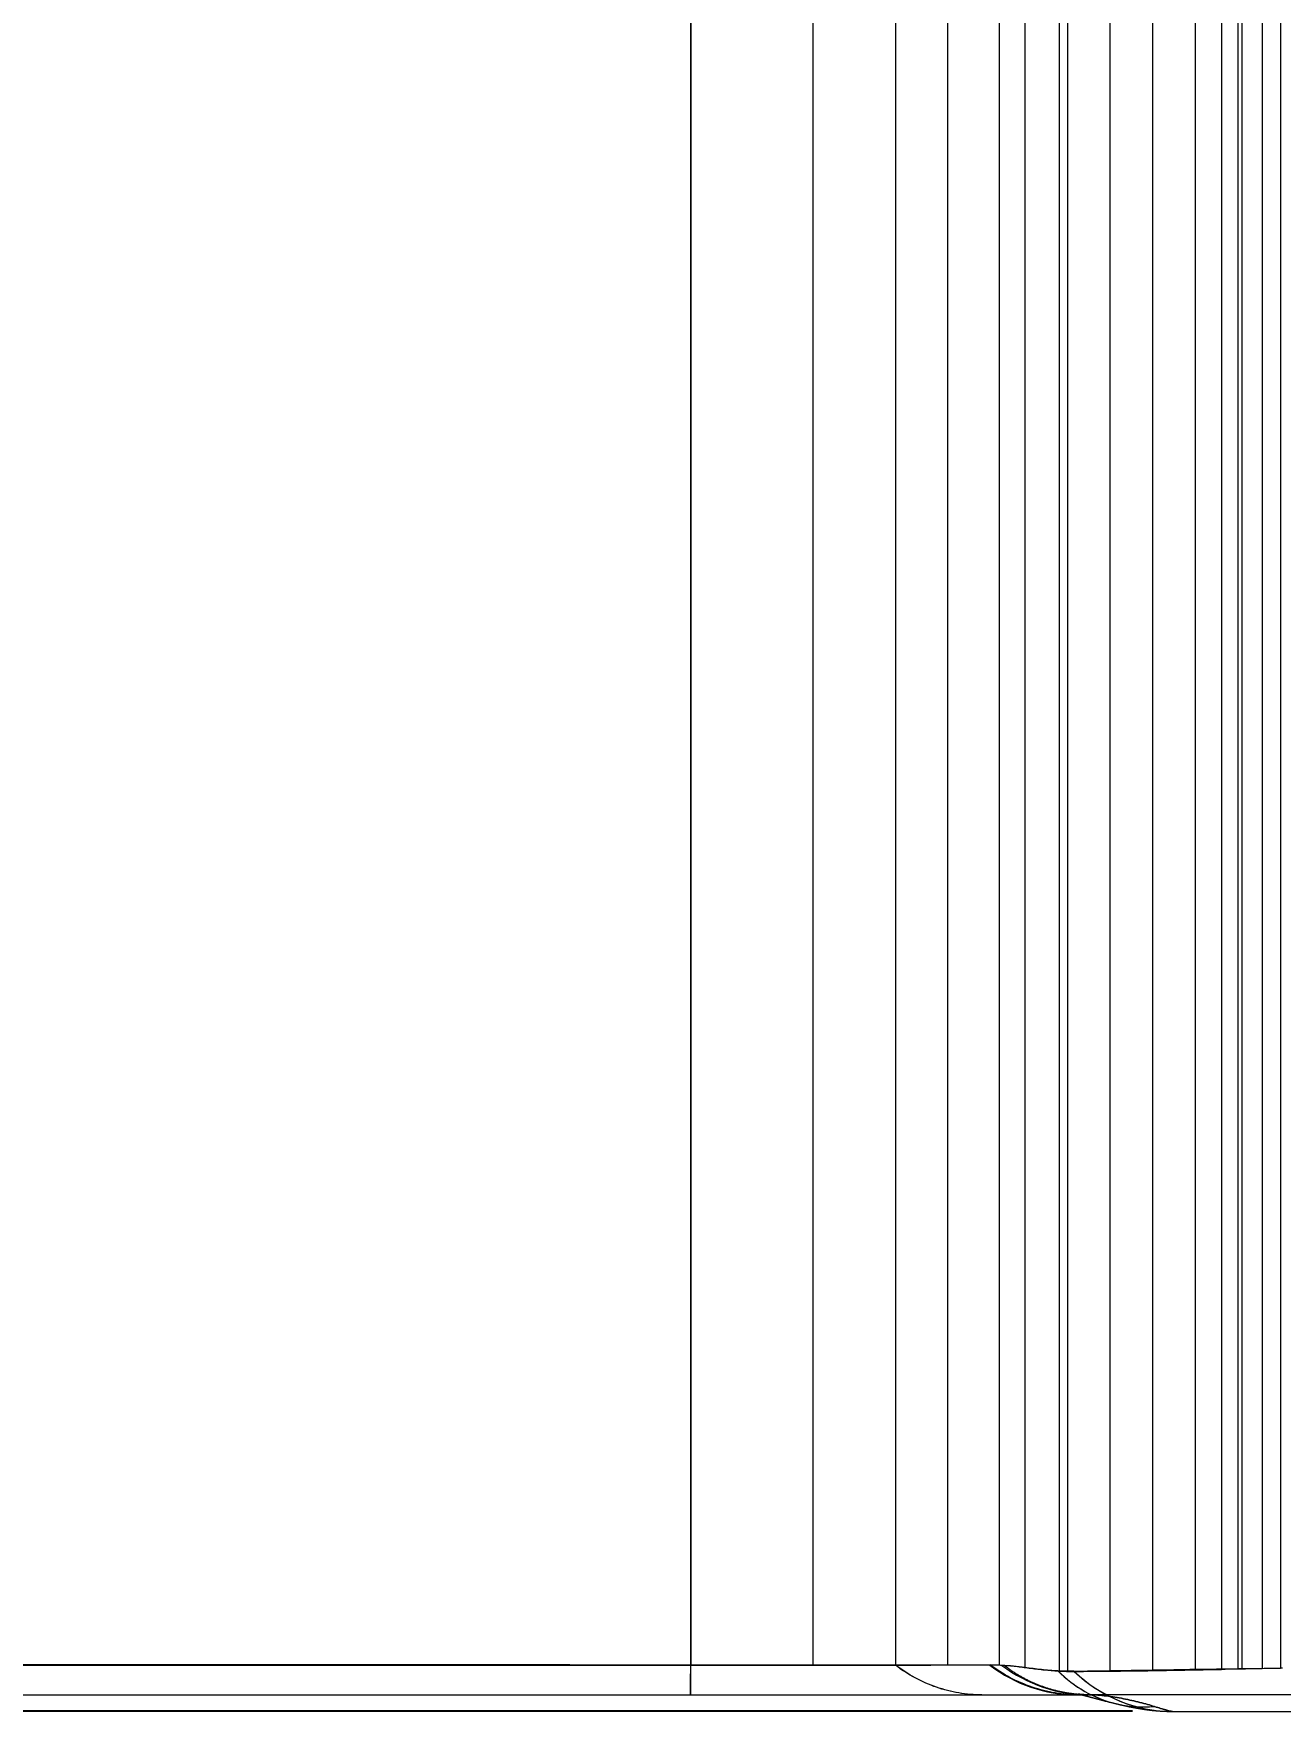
# Model space of a CAD drawing. Header units: millimetres. Extents: x 107797 to 108294, y 9317 to 9593.
# Drawn here: x 107951.25 to 107966.4, y 9347.01 to 9367.41 of the extents above; entities that cross this region are included whole.
import ezdxf

# ---------------------------------------------------------------- set-up
doc = ezdxf.new("R2010")
doc.units = ezdxf.units.MM
doc.linetypes.add('DASHED', pattern=[0])
doc.layers.add('DIM', color=4, linetype='Continuous')
doc.layers.add('PUNCH', color=2, linetype='Continuous')
doc.styles.get("Standard").update_dxf_attribs({"font": 'txt.shx', "width": 0.85, "bigfont": 'ctxt.shx'})
doc.dimstyles.new('T-2-WX', dxfattribs={"dimtxt": 2, "dimasz": 2, "dimexe": 0.5, "dimexo": 0.5, "dimgap": 0.5, "dimtad": 1, "dimtxsty": 'Standard', "dimblk": 'OPEN30', "dimcen": 0, "dimazin": 3, "dimtfac": 1, "dimtmove": 0, "dimatfit": 3, "dimldrblk": 'OPEN30', "dimlwd": -1, "dimlwe": -1})

# ---------------------------------------------------------------- blocks, each defined once
blk = doc.blocks.new('*D7579')
at = {"layer": 'Defpoints', "color": 0}
for p in [(107922.809, 9428.615), (107933.23, 9428.615), (107965.101, 9347.017)]:
    blk.add_point(p, dxfattribs=at)
at = {"layer": 'DIM', "color": 0}
for p, q in [((107932.73, 9428.615), (107922.309, 9428.615)), ((107922.809, 9349.017), (107922.809, 9426.615)), ((107964.601, 9347.017), (107922.309, 9347.017))]:
    blk.add_line(p, q, dxfattribs=at)
at = {"layer": 'DIM', "color": 0, "insert": (107921.118, 9387.816), "char_height": 2, "attachment_point": 5, "rotation": 90}
blk.add_mtext('81,6', dxfattribs=at)
blk = doc.blocks.new('_Open30')

msp = doc.modelspace()

# ---------------------------------------------------------------- linework, layer by layer
at = {"layer": 'PUNCH', "color": 155, "linetype": 'DASHED', "lineweight": 13}
for p, q in [((107959.232, 9428.615), (107959.232, 9347.576)), ((107960.719, 9428.615), (107960.719, 9347.576)), ((107961.722, 9428.615), (107961.722, 9347.576)), ((107962.355, 9428.615), (107962.355, 9347.575)), ((107962.984, 9428.615), (107962.984, 9347.574))]:
    msp.add_line(p, q, dxfattribs=at)
at = {"layer": 'PUNCH', "color": 155, "linetype": 'Continuous', "lineweight": 13}
for p, q in [((107959.233, 9428.615), (107959.233, 9347.576)), ((107960.718, 9428.615), (107960.718, 9347.574)), ((107961.723, 9428.615), (107961.723, 9347.575)), ((107963.71, 9428.615), (107963.71, 9347.504)), ((107965.683, 9428.615), (107965.683, 9347.523))]:
    msp.add_line(p, q, dxfattribs=at)
at = {"layer": 'PUNCH', "color": 11, "linetype": 'DASHED', "lineweight": 13}
for p, q in [((107963.295, 9428.615), (107963.295, 9347.546)), ((107963.812, 9428.615), (107963.812, 9347.502)), ((107964.329, 9428.615), (107964.329, 9347.509)), ((107964.846, 9428.615), (107964.846, 9347.518)), ((107965.364, 9428.615), (107965.364, 9347.526)), ((107965.882, 9428.615), (107965.882, 9347.533)), ((107966.401, 9428.615), (107966.401, 9347.54)), ((107963.984, 9347.215), (107964.075, 9347.215)), ((107972.346, 9347.215), (107964.075, 9347.215)), ((107964.075, 9347.215), (107964.078, 9347.215)), ((107964.397, 9347.108), (107964.399, 9347.108))]:
    msp.add_line(p, q, dxfattribs=at)
at = {"layer": 'PUNCH', "color": 11, "linetype": 'Continuous', "lineweight": 13}
for p, q in [((107965.93, 9428.615), (107965.93, 9347.528)), ((107966.178, 9428.615), (107966.178, 9347.533)), ((107959.233, 9347.215), (107962.768, 9347.215)), ((107962.77, 9347.215), (107963.949, 9347.215)), ((107963.949, 9347.215), (107963.984, 9347.215)), ((107964.398, 9347.108), (107964.399, 9347.108)), ((107965.081, 9347.013), (107965.089, 9347.013)), ((107965.082, 9347.013), (107965.089, 9347.013)), ((107965.089, 9347.013), (107965.089, 9347.013)), ((107965.089, 9347.013), (107968.163, 9347.013))]:
    msp.add_line(p, q, dxfattribs=at)
at = {"layer": 'PUNCH', "color": 155, "linetype": 'DASHED', "lineweight": 13}
for centre, major_axis, ratio, start_param, end_param in [((107963.918, 9349.215), (0, 2), 0.914375, 2.531468, 3.141593), ((107964.074, 9349.215), (0, 2), 0.92707, 2.534064, 3.135841), ((107964.87, 9349.052), (0.472, 1.944), 0.8493, 2.66715, 3.140713), ((107965.089, 9349.013), (0, 2), 0.914375, 2.427145, 3.137161), ((107964.87, 9349.052), (0.472, 1.944), 0.8493, 3.141713, 3.419959), ((107964.871, 9349.052), (-0.472, -1.944), 0.84931, 6.282987, 6.561523)]:
    msp.add_ellipse(centre, major_axis=major_axis, ratio=ratio, start_param=start_param, end_param=end_param, dxfattribs=at)
at = {"layer": 'PUNCH', "color": 11, "linetype": 'DASHED', "lineweight": 13}
for centre, major_axis, ratio, start_param, end_param in [((107889.574, 9349.016), (-113.289, 0.002), 0.017679, 2.297524, 2.303652), ((107882.217, 9349.018), (-124.238, 0.003), 0.016139, 2.304004, 2.30963), ((107869.972, 9349), (142.9, 0.009), 0.013899, 5.448174, 5.453085), ((107892.07, 9349.048), (-108.899, 0.023), 0.018699, 2.290978, 2.296344), ((107892.125, 9349.034), (-109.078, 0.014), 0.018539, 2.294219, 2.300561), ((107964.074, 9349.215), (0, 2), 0.92707, 3.135841, 3.141594)]:
    msp.add_ellipse(centre, major_axis=major_axis, ratio=ratio, start_param=start_param, end_param=end_param, dxfattribs=at)
at = {"layer": 'PUNCH', "color": 155, "linetype": 'Continuous', "lineweight": 13}
for centre, major_axis, ratio, start_param, end_param in [((107964.871, 9349.052), (-0.472, -1.944), 0.84931, 5.809802, 6.282787), ((107965.089, 9349.013), (0, -2), 0.914375, 5.571096, 6.279336)]:
    msp.add_ellipse(centre, major_axis=major_axis, ratio=ratio, start_param=start_param, end_param=end_param, dxfattribs=at)
at = {"layer": 'PUNCH', "color": 11, "linetype": 'Continuous', "lineweight": 13}
for points, knots in [([(107935.88, 9347.577), (107936.823, 9347.577), (107937.766, 9347.577), (107942.48, 9347.577), (107946.251, 9347.577), (107953.093, 9347.577), (107956.163, 9347.577), (107959.233, 9347.577)], [0, 0, 0, 0, 0.121116, 0.121116, 0.60558, 0.60558, 1, 1, 1, 1]), ([(107959.233, 9347.575), (107959.365, 9347.575), (107959.495, 9347.575), (107959.689, 9347.575), (107959.753, 9347.575), (107959.849, 9347.575), (107959.881, 9347.575), (107959.945, 9347.575), (107959.977, 9347.575), (107960.134, 9347.575), (107960.379, 9347.574), (107960.608, 9347.574), (107960.718, 9347.574)], [0, 0, 0, 0, 0.25, 0.25, 0.375, 0.375, 0.4375, 0.4375, 0.5, 0.5, 0.75, 1, 1, 1, 1]), ([(107960.718, 9347.574), (107960.829, 9347.574), (107960.933, 9347.574), (107961.081, 9347.574), (107961.128, 9347.574), (107961.197, 9347.574), (107961.22, 9347.574), (107961.264, 9347.574), (107961.286, 9347.574), (107961.392, 9347.574), (107961.547, 9347.574), (107961.67, 9347.574), (107961.723, 9347.574)], [0, 0, 0, 0, 0.25, 0.25, 0.375, 0.375, 0.4375, 0.4375, 0.5, 0.5, 0.75, 1, 1, 1, 1]), ([(107964.075, 9347.215), (107964.061, 9347.215), (107964.034, 9347.215), (107963.993, 9347.217), (107963.952, 9347.22), (107963.911, 9347.223), (107963.87, 9347.228), (107963.83, 9347.233), (107963.789, 9347.24), (107963.749, 9347.248), (107963.709, 9347.256), (107963.669, 9347.266), (107963.629, 9347.276), (107963.589, 9347.288), (107963.55, 9347.301), (107963.511, 9347.314), (107963.472, 9347.329), (107963.44, 9347.342), (107963.415, 9347.352), (107963.396, 9347.361), (107963.377, 9347.369), (107963.358, 9347.378), (107963.34, 9347.387), (107963.321, 9347.396), (107963.303, 9347.406), (107963.284, 9347.416), (107963.266, 9347.426), (107963.248, 9347.436), (107963.23, 9347.446), (107963.212, 9347.457), (107963.194, 9347.468), (107963.177, 9347.479), (107963.159, 9347.49), (107963.141, 9347.502), (107963.124, 9347.513), (107963.107, 9347.525), (107963.09, 9347.537), (107963.073, 9347.55), (107963.056, 9347.562), (107963.045, 9347.571), (107963.039, 9347.575)], [0, 0, 0, 0, 0.037059, 0.074119, 0.111181, 0.148244, 0.185308, 0.222373, 0.259439, 0.296507, 0.333575, 0.370645, 0.407717, 0.444789, 0.481862, 0.518937, 0.556013, 0.59309, 0.611583, 0.630076, 0.648569, 0.667063, 0.685557, 0.704051, 0.722546, 0.741041, 0.759536, 0.778031, 0.796527, 0.815023, 0.833519, 0.852016, 0.870513, 0.88901, 0.907508, 0.926005, 0.944504, 0.963002, 0.981501, 1, 1, 1, 1]), ([(107963.039, 9347.575), (107963.094, 9347.571), (107963.149, 9347.566), (107963.259, 9347.552), (107963.314, 9347.545), (107963.424, 9347.531), (107963.479, 9347.524), (107963.588, 9347.512), (107963.643, 9347.507), (107963.698, 9347.504)], [0, 0, 0, 0, 0.25, 0.25, 0.5, 0.5, 0.75, 0.75, 1, 1, 1, 1]), ([(107965.93, 9347.528), (107965.91, 9347.528), (107965.889, 9347.527), (107965.837, 9347.526), (107965.806, 9347.526), (107965.745, 9347.525), (107965.714, 9347.524), (107965.683, 9347.523)], [0, 0, 0, 0, 0.25, 0.25, 0.625, 0.625, 1, 1, 1, 1]), ([(107966.178, 9347.533), (107966.157, 9347.533), (107966.137, 9347.532), (107966.085, 9347.531), (107966.054, 9347.531), (107965.992, 9347.529), (107965.961, 9347.529), (107965.93, 9347.528)], [0, 0, 0, 0, 0.25, 0.25, 0.625, 0.625, 1, 1, 1, 1]), ([(107966.425, 9347.538), (107966.405, 9347.537), (107966.384, 9347.537), (107966.333, 9347.536), (107966.302, 9347.535), (107966.24, 9347.534), (107966.209, 9347.534), (107966.178, 9347.533)], [0, 0, 0, 0, 0.25, 0.25, 0.625, 0.625, 1, 1, 1, 1]), ([(107963.71, 9347.504), (107963.741, 9347.502), (107963.772, 9347.501), (107963.833, 9347.499), (107963.864, 9347.499), (107963.894, 9347.499)], [0, 0, 0, 0, 0.5, 0.5, 1, 1, 1, 1]), ([(107935.88, 9347.215), (107941.022, 9347.215), (107946.163, 9347.215), (107953.947, 9347.215), (107956.59, 9347.215), (107959.233, 9347.215)], [0, 0, 0, 0, 0.660487, 0.660487, 1, 1, 1, 1]), ([(107963.943, 9347.224), (107963.943, 9347.224), (107963.944, 9347.224), (107963.944, 9347.224), (107963.944, 9347.224), (107963.945, 9347.224), (107963.945, 9347.223), (107963.946, 9347.223), (107963.947, 9347.223), (107963.949, 9347.223), (107963.95, 9347.223), (107963.952, 9347.222), (107963.953, 9347.222), (107963.955, 9347.221), (107963.958, 9347.221), (107963.96, 9347.22), (107963.963, 9347.22), (107963.965, 9347.219), (107963.968, 9347.219), (107963.972, 9347.218), (107963.975, 9347.217), (107963.978, 9347.216), (107963.982, 9347.215), (107963.986, 9347.215), (107963.99, 9347.214), (107963.995, 9347.212), (107963.999, 9347.211), (107964.004, 9347.21), (107964.009, 9347.209), (107964.014, 9347.208), (107964.02, 9347.206), (107964.025, 9347.205), (107964.03, 9347.204), (107964.036, 9347.202), (107964.041, 9347.201), (107964.047, 9347.2), (107964.053, 9347.198), (107964.059, 9347.196), (107964.065, 9347.195), (107964.072, 9347.193), (107964.079, 9347.191), (107964.086, 9347.189), (107964.094, 9347.187), (107964.101, 9347.185), (107964.109, 9347.183), (107964.117, 9347.181), (107964.126, 9347.179), (107964.134, 9347.177), (107964.143, 9347.174), (107964.153, 9347.172), (107964.162, 9347.169), (107964.172, 9347.167), (107964.182, 9347.164), (107964.192, 9347.161), (107964.203, 9347.158), (107964.214, 9347.155), (107964.225, 9347.152), (107964.236, 9347.149), (107964.248, 9347.146), (107964.26, 9347.143), (107964.269, 9347.141), (107964.275, 9347.139), (107964.281, 9347.138), (107964.289, 9347.136), (107964.301, 9347.133), (107964.313, 9347.129), (107964.326, 9347.126), (107964.339, 9347.123), (107964.352, 9347.12), (107964.366, 9347.116), (107964.379, 9347.113), (107964.39, 9347.11), (107964.397, 9347.109), (107964.398, 9347.108)], [0, 0, 0, 0, 0.005729, 0.016934, 0.028216, 0.039578, 0.051024, 0.062558, 0.074183, 0.085902, 0.097718, 0.109636, 0.121658, 0.133788, 0.14603, 0.158386, 0.170859, 0.183454, 0.196173, 0.20902, 0.221998, 0.23511, 0.248359, 0.261749, 0.275282, 0.288962, 0.302791, 0.316773, 0.330911, 0.345208, 0.359666, 0.374258, 0.386641, 0.399732, 0.412986, 0.42641, 0.440007, 0.453782, 0.467738, 0.481878, 0.496206, 0.510726, 0.52544, 0.540352, 0.555465, 0.570783, 0.586308, 0.602042, 0.61799, 0.634153, 0.650534, 0.667134, 0.683957, 0.701004, 0.718277, 0.735776, 0.753503, 0.771458, 0.789643, 0.808056, 0.826698, 0.83028, 0.833876, 0.85069, 0.867682, 0.884949, 0.902482, 0.920269, 0.9383, 0.95656, 0.975033, 0.9937, 1, 1, 1, 1]), ([(107964.399, 9347.108), (107964.4, 9347.108), (107964.405, 9347.107), (107964.413, 9347.105), (107964.423, 9347.102), (107964.432, 9347.1), (107964.443, 9347.098), (107964.453, 9347.095), (107964.464, 9347.093), (107964.475, 9347.09), (107964.486, 9347.088), (107964.498, 9347.085), (107964.509, 9347.082), (107964.522, 9347.08), (107964.534, 9347.077), (107964.546, 9347.074), (107964.558, 9347.072), (107964.567, 9347.07), (107964.575, 9347.069), (107964.583, 9347.067), (107964.592, 9347.065), (107964.602, 9347.063), (107964.613, 9347.061), (107964.624, 9347.059), (107964.635, 9347.057), (107964.646, 9347.055), (107964.657, 9347.053), (107964.669, 9347.051), (107964.681, 9347.049), (107964.694, 9347.047), (107964.707, 9347.045), (107964.719, 9347.043), (107964.73, 9347.041), (107964.739, 9347.04), (107964.749, 9347.038), (107964.759, 9347.037), (107964.77, 9347.035), (107964.781, 9347.034), (107964.793, 9347.032), (107964.805, 9347.031), (107964.817, 9347.029), (107964.83, 9347.028), (107964.843, 9347.026), (107964.857, 9347.025), (107964.871, 9347.023), (107964.886, 9347.022), (107964.901, 9347.021), (107964.916, 9347.02), (107964.932, 9347.019), (107964.948, 9347.017), (107964.964, 9347.017), (107964.978, 9347.016), (107964.986, 9347.015), (107964.99, 9347.015), (107964.992, 9347.015), (107964.997, 9347.015), (107965.006, 9347.015), (107965.019, 9347.014), (107965.03, 9347.014), (107965.04, 9347.014), (107965.049, 9347.013), (107965.057, 9347.013), (107965.064, 9347.013), (107965.071, 9347.013), (107965.076, 9347.013), (107965.08, 9347.013), (107965.082, 9347.013), (107965.082, 9347.013)], [0, 0, 0, 0, 0.009488, 0.027309, 0.045391, 0.063732, 0.08233, 0.10118, 0.120281, 0.139627, 0.159215, 0.179039, 0.199094, 0.219376, 0.239878, 0.260595, 0.281519, 0.294641, 0.306702, 0.318891, 0.334314, 0.350023, 0.366027, 0.382322, 0.398907, 0.415778, 0.432932, 0.450367, 0.468078, 0.486062, 0.504316, 0.522836, 0.537927, 0.550587, 0.56438, 0.578639, 0.593373, 0.608588, 0.624283, 0.64046, 0.657117, 0.674251, 0.691856, 0.709924, 0.728446, 0.747409, 0.766801, 0.786605, 0.806804, 0.827379, 0.848309, 0.869574, 0.880284, 0.882118, 0.884163, 0.886255, 0.90297, 0.918403, 0.932548, 0.945416, 0.957048, 0.967505, 0.976864, 0.985204, 0.99261, 0.999164, 1, 1, 1, 1])]:
    msp.add_open_spline(points, degree=3, knots=knots, dxfattribs=at)
at = {"layer": 'PUNCH', "color": 11, "linetype": 'DASHED', "lineweight": 13}
for points in [[(107959.232, 9347.576), (107955.316, 9347.581), (107951.399, 9347.582), (107947.482, 9347.58)], [(107962.355, 9347.575), (107962.143, 9347.575), (107961.933, 9347.576), (107961.722, 9347.576)], [(107962.871, 9347.576), (107962.7, 9347.574), (107962.528, 9347.574), (107962.355, 9347.575)], [(107962.984, 9347.574), (107962.946, 9347.576), (107962.909, 9347.576), (107962.871, 9347.576)], [(107963.016, 9347.573), (107963.005, 9347.573), (107962.995, 9347.574), (107962.984, 9347.574)], [(107963.812, 9347.502), (107963.774, 9347.503), (107963.735, 9347.504), (107963.697, 9347.506)], [(107963.891, 9347.502), (107963.865, 9347.502), (107963.838, 9347.502), (107963.812, 9347.502)]]:
    msp.add_open_spline(points, degree=3, dxfattribs=at)
at = {"layer": 'PUNCH', "color": 155, "linetype": 'DASHED', "lineweight": 13}
for points, knots in [([(107959.23, 9347.215), (107959.23, 9347.215), (107959.231, 9347.223), (107959.231, 9347.254), (107959.231, 9347.277), (107959.232, 9347.338), (107959.232, 9347.376), (107959.232, 9347.466), (107959.233, 9347.517), (107959.233, 9347.576)], [0, 0, 0, 0, 0.25, 0.25, 0.5, 0.5, 0.75, 0.75, 1, 1, 1, 1]), ([(107962.77, 9347.215), (107962.677, 9347.215), (107962.584, 9347.223), (107962.4, 9347.254), (107962.31, 9347.277), (107962.132, 9347.338), (107962.046, 9347.376), (107961.879, 9347.466), (107961.799, 9347.518), (107961.722, 9347.576)], [0, 0, 0, 0, 0.25, 0.25, 0.5, 0.5, 0.75, 0.75, 1, 1, 1, 1]), ([(107964.87, 9347.073), (107964.817, 9347.089), (107964.757, 9347.106), (107964.63, 9347.139), (107964.562, 9347.154), (107964.424, 9347.182), (107964.353, 9347.193), (107964.248, 9347.206), (107964.195, 9347.211), (107964.134, 9347.214), (107964.109, 9347.215), (107964.092, 9347.215), (107964.083, 9347.215), (107964.074, 9347.215)], [0, 0, 0, 0, 0.25, 0.25, 0.5, 0.5, 0.75, 0.75, 0.875, 0.9375, 0.96875, 0.96875, 1, 1, 1, 1]), ([(107964.078, 9347.215), (107964.145, 9347.215), (107964.214, 9347.21), (107964.353, 9347.193), (107964.424, 9347.182), (107964.562, 9347.154), (107964.63, 9347.139), (107964.757, 9347.106), (107964.817, 9347.089), (107964.871, 9347.073)], [0, 0, 0, 0, 0.246621, 0.246621, 0.497748, 0.497748, 0.748874, 0.748874, 1, 1, 1, 1]), ([(107964.871, 9347.073), (107964.897, 9347.065), (107964.922, 9347.057), (107964.956, 9347.047), (107964.967, 9347.043), (107964.988, 9347.037), (107964.998, 9347.034), (107965.025, 9347.026), (107965.041, 9347.021), (107965.062, 9347.016), (107965.071, 9347.015), (107965.081, 9347.013), (107965.084, 9347.013), (107965.087, 9347.013), (107965.088, 9347.013), (107965.089, 9347.013)], [0, 0, 0, 0, 0.25, 0.25, 0.375, 0.375, 0.5, 0.5, 0.75, 0.75, 0.875, 0.9375, 0.96875, 0.96875, 1, 1, 1, 1])]:
    msp.add_open_spline(points, degree=3, knots=knots, dxfattribs=at)
at = {"layer": 'PUNCH', "color": 155, "linetype": 'Continuous', "lineweight": 13}
for points in [[(107959.233, 9347.215), (107959.233, 9347.215), (107959.233, 9347.223), (107959.233, 9347.254), (107959.233, 9347.277), (107959.233, 9347.338), (107959.233, 9347.376), (107959.233, 9347.466), (107959.233, 9347.518), (107959.233, 9347.577)], [(107962.769, 9347.215), (107962.676, 9347.215), (107962.583, 9347.223), (107962.399, 9347.253), (107962.309, 9347.276), (107962.131, 9347.337), (107962.045, 9347.375), (107961.878, 9347.465), (107961.798, 9347.517), (107961.721, 9347.575)], [(107963.949, 9347.215), (107963.854, 9347.215), (107963.758, 9347.223), (107963.568, 9347.254), (107963.475, 9347.278), (107963.292, 9347.34), (107963.203, 9347.378), (107963.031, 9347.469), (107962.948, 9347.522), (107962.869, 9347.581)]]:
    msp.add_open_spline(points, degree=3, knots=[0, 0, 0, 0, 0.25, 0.25, 0.5, 0.5, 0.75, 0.75, 1, 1, 1, 1], dxfattribs=at)
at = {"layer": 'PUNCH', "color": 11, "linetype": 'DASHED', "lineweight": 13}
for points, knots in [([(107960.719, 9347.576), (107960.608, 9347.576), (107960.494, 9347.576), (107960.257, 9347.576), (107960.136, 9347.576), (107959.979, 9347.576), (107959.947, 9347.576), (107959.883, 9347.576), (107959.851, 9347.576), (107959.755, 9347.576), (107959.69, 9347.576), (107959.495, 9347.576), (107959.365, 9347.576), (107959.233, 9347.576)], [0, 0, 0, 0, 0.25, 0.25, 0.5, 0.5, 0.5625, 0.5625, 0.625, 0.625, 0.75, 0.75, 1, 1, 1, 1]), ([(107961.722, 9347.576), (107961.669, 9347.576), (107961.608, 9347.576), (107961.469, 9347.576), (107961.392, 9347.576), (107961.286, 9347.576), (107961.265, 9347.576), (107961.22, 9347.576), (107961.198, 9347.576), (107961.128, 9347.576), (107961.081, 9347.576), (107960.933, 9347.576), (107960.829, 9347.576), (107960.719, 9347.576)], [0, 0, 0, 0, 0.25, 0.25, 0.5, 0.5, 0.5625, 0.5625, 0.625, 0.625, 0.75, 0.75, 1, 1, 1, 1]), ([(107963.295, 9347.546), (107963.248, 9347.552), (107963.202, 9347.557), (107963.109, 9347.567), (107963.063, 9347.571), (107963.016, 9347.573)], [0, 0, 0, 0, 0.5, 0.5, 1, 1, 1, 1]), ([(107963.697, 9347.506), (107963.63, 9347.508), (107963.563, 9347.514), (107963.429, 9347.529), (107963.362, 9347.538), (107963.295, 9347.546)], [0, 0, 0, 0, 0.5, 0.5, 1, 1, 1, 1]), ([(107964.065, 9347.215), (107964.065, 9347.215), (107964.064, 9347.215), (107964.063, 9347.215), (107964.062, 9347.215), (107964.061, 9347.215), (107964.059, 9347.215), (107964.057, 9347.215), (107964.055, 9347.215), (107964.053, 9347.215), (107964.05, 9347.215), (107964.046, 9347.215), (107964.041, 9347.216), (107964.035, 9347.216), (107964.03, 9347.216), (107964.024, 9347.216), (107964.019, 9347.216), (107964.014, 9347.217), (107964.009, 9347.217), (107964.004, 9347.217), (107963.999, 9347.218), (107963.995, 9347.218), (107963.991, 9347.218), (107963.987, 9347.219), (107963.983, 9347.219), (107963.979, 9347.219), (107963.976, 9347.22), (107963.973, 9347.22), (107963.969, 9347.22), (107963.967, 9347.221), (107963.964, 9347.221), (107963.961, 9347.221), (107963.959, 9347.222), (107963.957, 9347.222), (107963.955, 9347.222), (107963.953, 9347.222), (107963.951, 9347.223), (107963.95, 9347.223), (107963.948, 9347.223), (107963.947, 9347.223), (107963.946, 9347.223), (107963.945, 9347.223), (107963.944, 9347.224), (107963.944, 9347.224), (107963.944, 9347.224), (107963.944, 9347.224), (107963.943, 9347.224), (107963.943, 9347.224)], [0, 0, 0, 0, 0.008349, 0.017238, 0.026282, 0.035508, 0.044942, 0.054612, 0.064543, 0.074763, 0.085264, 0.098939, 0.126715, 0.154289, 0.181692, 0.208931, 0.236016, 0.262955, 0.289757, 0.316432, 0.342987, 0.369434, 0.396015, 0.422099, 0.448118, 0.474078, 0.499989, 0.525859, 0.551696, 0.577509, 0.603307, 0.629097, 0.654889, 0.680688, 0.706502, 0.732339, 0.758209, 0.784119, 0.810077, 0.836092, 0.862171, 0.88833, 0.912607, 0.938185, 0.963906, 0.989782, 1, 1, 1, 1]), ([(107965.089, 9347.013), (107965.087, 9347.013), (107965.084, 9347.013), (107965.079, 9347.014), (107965.071, 9347.015), (107965.062, 9347.016), (107965.041, 9347.021), (107965.025, 9347.026), (107964.998, 9347.034), (107964.988, 9347.037), (107964.967, 9347.043), (107964.956, 9347.047), (107964.922, 9347.057), (107964.897, 9347.065), (107964.87, 9347.073)], [0, 0, 0, 0, 0.062355, 0.062355, 0.124865, 0.249884, 0.249884, 0.499923, 0.499923, 0.624942, 0.624942, 0.749961, 0.749961, 1, 1, 1, 1])]:
    msp.add_open_spline(points, degree=3, knots=knots, dxfattribs=at)
at = {"layer": 'PUNCH', "color": 11, "linetype": 'Continuous', "lineweight": 13}
for points in [[(107961.723, 9347.576), (107962.105, 9347.577), (107962.487, 9347.579), (107962.869, 9347.581)], [(107962.869, 9347.581), (107962.926, 9347.581), (107962.983, 9347.579), (107963.039, 9347.575)], [(107963.894, 9347.499), (107964.494, 9347.504), (107965.09, 9347.512), (107965.683, 9347.523)], [(107963.698, 9347.504), (107963.702, 9347.504), (107963.706, 9347.504), (107963.71, 9347.504)]]:
    msp.add_open_spline(points, degree=3, dxfattribs=at)

# ---------------------------------------------------------------- dimensions: what is measured, and where the dimension line sits
at = {"layer": 'DIM'}
dim = msp.add_linear_dim(base=(107922.809, 9428.615), p1=(107965.101, 9347.017), p2=(107933.23, 9428.615), angle=90, dimstyle='T-2-WX', dxfattribs=at)
dim.commit()
dim.dimension.update_dxf_attribs({"geometry": '*D7579', "text_midpoint": (107921.118, 9387.816)})

doc.saveas('drawing.dxf')
